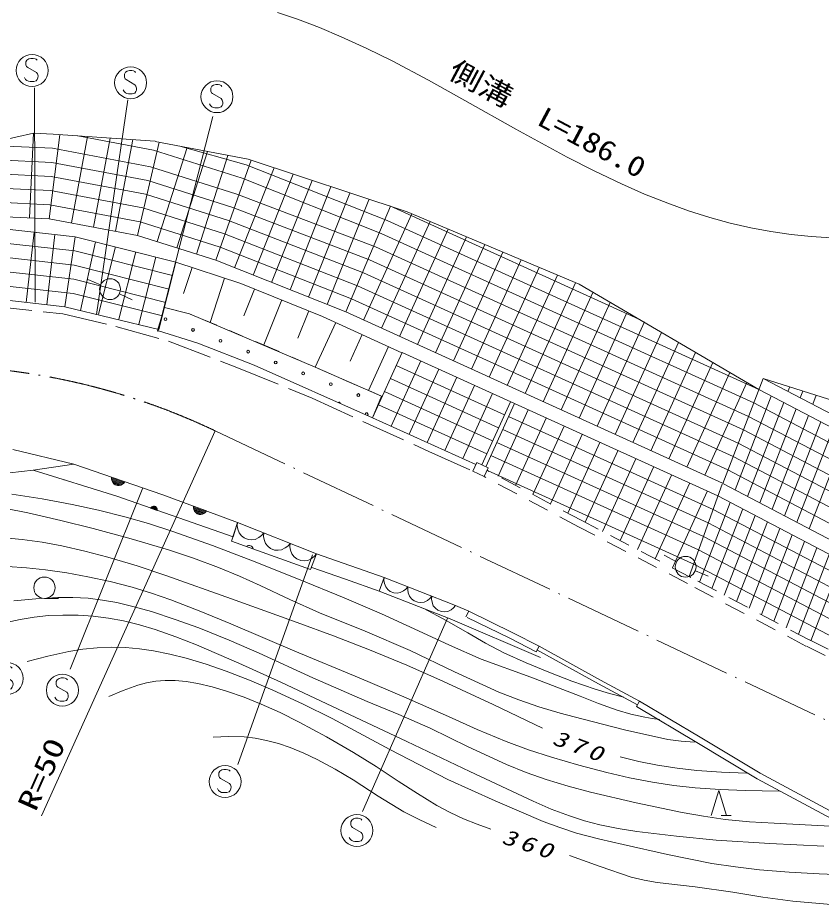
# Model space of a CAD drawing. Units: millimetres, scale not verified. Extents: x 29355 to 669355, y 24271 to 384271.
# Drawn here: x 394604 to 452152, y 262095 to 325734 of the extents above; entities that cross this region are included whole.
import ezdxf
from ezdxf.enums import TextEntityAlignment as Align

# ---------------------------------------------------------------- set-up
doc = ezdxf.new("R2010")
doc.units = ezdxf.units.MM
doc.header["$LTSCALE"] = 1000
for name, pattern in [('USER1', [2.5, 1.5, -1]), ('USER3', [7.000001, 5.508197, -0.688525, 0.114754, -0.688525]), ('USER4', [2, 1, -1]), ('USER5', [4, 3.2, -0.8])]:
    doc.linetypes.add(name, pattern=pattern)
for name, color, linetype, lineweight in [('S-SUV', 7, 'Continuous', 13), ('S-SUV-HICN', 1, 'Continuous', 13), ('S-SUV-LWCN', 7, 'Continuous', 13)]:
    doc.layers.add(name, color=color, linetype=linetype, lineweight=lineweight)
doc.styles.add('ＭＳ ゴシック', font='')
doc.styles.get('ＭＳ ゴシック').set_extended_font_data('MS Gothic')

# ---------------------------------------------------------------- blocks, each defined once
blk = doc.blocks.new('BUHIN40')
at = {"color": 7, "linetype": 'Continuous', "lineweight": 13}
blk.add_circle((0, 0), 746, dxfattribs=at)
blk = doc.blocks.new('BUHIN46')
at = {"color": 7, "linetype": 'Continuous', "lineweight": 13}
blk.add_lwpolyline([(594, -822), (739, -624), (828, -409), (893, -118), (861, 134), (783, 372), (599, 626), (397, 775), (168, 885), (-129, 914), (-357, 893), (-594, 822)], dxfattribs=at)
blk = doc.blocks.new('BUHIN47')
at = {"color": 7, "linetype": 'Continuous', "lineweight": 13}
blk.add_lwpolyline([(539, -742), (670, -562), (750, -368), (808, -105), (778, 123), (707, 338), (540, 568), (357, 702), (150, 801), (-119, 827), (-325, 807), (-539, 742)], dxfattribs=at)
blk = doc.blocks.new('BUHIN52')
at = {"color": 7, "linetype": 'Continuous', "lineweight": 13}
blk.add_lwpolyline([(-699, -435), (-682, -527), (-631, -607), (-541, -692), (-391, -787), (-243, -833), (-90, -828), (41, -762), (117, -653), (158, -577), (181, -455), (147, -359), (-188, 283), (-191, 407), (-153, 553), (-69, 664), (24, 734), (147, 779), (325, 727), (548, 585), (636, 509), (701, 406), (732, 284), (729, 129)], dxfattribs=at)
blk.add_circle((0, 0), 1144, dxfattribs=at)
blk = doc.blocks.new('BUHIN53')
at = {"color": 7, "linetype": 'Continuous', "lineweight": 13}
blk.add_line((410, 646), (-430, 1179), dxfattribs=at)
blk.add_circle((0, 0), 765, dxfattribs=at)
blk = doc.blocks.new('BUHIN54')
at = {"color": 7, "linetype": 'Continuous', "lineweight": 13}
blk.add_line((332, 850), (-276, 1236), dxfattribs=at)
blk.add_lwpolyline([(944, 462), (-482, -760), (17, 1050)], dxfattribs=at)

msp = doc.modelspace()

# ---------------------------------------------------------------- linework, layer by layer
at = {"layer": 'S-SUV'}
for p, q in [((395800, 320710), (395841, 305354)), ((402493, 319847), (400235, 304491)), ((408570, 318657), (404628, 303260)), ((389855, 316159), (395725, 317463)), ((395439, 311400), (395725, 317463)), ((395725, 317463), (397148, 317396)), ((396862, 311333), (397610, 317357)), ((404456, 316892), (397148, 317396)), ((398443, 311035), (399609, 317226)), ((398897, 317275), (404331, 316251)), ((400023, 310738), (401225, 317115)), ((401604, 310440), (402840, 317003)), ((391966, 316628), (397101, 316385)), ((397101, 316385), (404112, 315064)), ((403184, 310142), (404740, 316812)), ((411097, 315603), (404446, 316868)), ((404588, 309697), (406726, 316434)), ((406204, 316540), (410969, 315199)), ((389937, 315711), (397053, 315375)), ((404331, 316251), (410666, 314242)), ((405992, 309251), (408183, 316157)), ((407396, 308806), (409640, 315880)), ((397053, 315375), (403926, 314080)), ((404112, 315064), (410303, 313100)), ((408800, 308360), (411310, 315531)), ((421065, 311208), (410969, 315199)), ((411097, 315603), (422497, 311841)), ((389889, 314700), (397005, 314364)), ((412969, 314976), (410127, 307832)), ((414326, 314522), (411454, 307304)), ((397005, 314364), (403741, 313095)), ((403926, 314080), (410003, 312152)), ((420640, 310273), (410666, 314242)), ((415682, 314067), (412781, 306776)), ((389841, 313690), (396958, 313354)), ((396958, 313354), (403555, 312111)), ((417039, 313613), (414108, 306248)), ((418395, 313159), (415435, 305720)), ((389794, 312680), (396910, 312344)), ((403741, 313095), (409702, 311204)), ((420215, 309338), (410303, 313100)), ((419752, 312704), (416763, 305192)), ((396910, 312344), (403370, 311127)), ((403555, 312111), (409401, 310256)), ((419790, 308403), (410003, 312152)), ((418090, 304664), (421296, 312237)), ((421243, 312255), (439079, 304146)), ((422497, 311841), (434812, 306644)), ((396862, 311333), (389746, 311669)), ((403184, 310142), (396862, 311333)), ((419365, 307468), (409702, 311204)), ((422839, 311696), (419376, 304079)), ((421065, 311208), (447690, 299103)), ((398724, 310050), (392828, 310705)), ((403370, 311127), (409100, 309308)), ((424141, 311147), (420662, 303494)), ((425443, 310598), (421948, 302910)), ((395217, 305344), (395776, 310377)), ((396691, 305180), (397250, 310213)), ((398724, 310050), (397968, 305038)), ((405931, 308232), (398724, 310050)), ((408800, 308360), (403184, 310142)), ((418940, 306533), (409401, 310256)), ((420640, 310273), (447320, 298143)), ((426746, 310048), (423235, 302325)), ((392806, 309688), (398687, 309035)), ((399102, 304771), (400166, 309686)), ((400393, 304507), (401607, 309323)), ((418515, 305599), (409100, 309308)), ((420215, 309338), (446950, 297184)), ((428048, 309499), (424521, 301740)), ((392783, 308672), (398650, 308020)), ((398687, 309035), (405689, 307269)), ((401834, 304144), (403049, 308959)), ((429350, 308949), (425807, 301155)), ((398650, 308020), (405446, 306306)), ((403276, 303780), (404490, 308596)), ((404717, 303417), (405931, 308232)), ((405931, 308232), (410586, 306695)), ((418090, 304664), (408800, 308360)), ((419790, 308403), (446580, 296224)), ((430652, 308400), (427093, 300571)), ((392760, 307655), (398613, 307005)), ((407095, 307848), (406479, 305982)), ((419365, 307468), (446210, 295264)), ((431955, 307850), (428379, 299986)), ((398613, 307005), (405203, 305343)), ((400527, 306597), (399611, 306997)), ((409422, 307079), (408375, 303908)), ((433257, 307301), (429666, 299401)), ((434559, 306751), (430952, 298816)), ((392738, 306638), (398576, 305990)), ((410586, 306695), (416435, 304346)), ((411561, 306304), (410792, 304390)), ((418940, 306533), (445840, 294304)), ((434812, 306644), (447690, 299103)), ((392715, 305622), (397968, 305038)), ((398576, 305990), (404960, 304380)), ((401889, 305970), (402789, 305534)), ((413511, 305521), (412220, 302306)), ((418515, 305599), (445470, 293344)), ((435800, 306066), (432238, 298232)), ((397968, 305038), (404717, 303417)), ((404608, 303322), (405120, 304987)), ((405120, 304987), (406914, 304517)), ((437025, 305348), (433524, 297647)), ((406914, 304517), (415909, 300701)), ((415461, 304738), (414673, 302777)), ((416435, 304346), (422114, 301742)), ((445075, 292396), (418090, 304664)), ((438210, 304541), (434810, 297062)), ((417382, 303912), (415909, 300701)), ((439497, 303956), (436097, 296478)), ((407511, 302425), (404608, 303322)), ((419275, 303044), (418401, 301138)), ((440703, 303195), (437383, 295893)), ((411525, 300845), (407511, 302425)), ((441928, 302477), (438669, 295308)), ((421168, 302176), (419727, 299034)), ((420022, 297088), (422142, 301756)), ((422142, 301756), (444751, 291489)), ((443154, 301760), (439955, 294723)), ((423480, 301152), (421352, 296484)), ((444380, 301042), (441241, 294139)), ((420022, 297088), (411525, 300845)), ((415909, 300701), (420663, 298625)), ((421718, 300822), (429468, 297303)), ((424762, 300568), (422635, 295901)), ((421294, 299889), (429042, 296370)), ((426044, 299984), (423918, 295319)), ((445605, 300324), (442528, 293554)), ((447997, 299900), (445100, 292384)), ((470210, 292871), (447997, 299900)), ((470981, 287877), (447997, 299900)), ((427326, 299399), (425201, 294736)), ((446831, 299606), (443814, 292969)), ((449895, 299300), (449769, 298973)), ((420663, 298625), (420022, 297088)), ((420870, 298955), (428617, 295437)), ((428608, 298815), (426483, 294154)), ((448576, 298640), (445986, 291919)), ((471319, 286743), (447690, 299103)), ((450844, 298999), (450655, 298510)), ((451793, 298699), (451542, 298046)), ((420446, 298021), (428192, 294504)), ((429890, 298230), (427832, 293715)), ((430189, 298108), (428122, 293574)), ((449462, 298176), (446871, 291454)), ((447320, 298143), (471739, 285310)), ((431172, 297646), (429011, 292904)), ((450348, 297713), (447757, 290990)), ((451234, 297249), (448642, 290525)), ((427412, 293732), (420022, 297088)), ((429761, 297170), (444406, 290520)), ((432454, 297061), (430257, 292242)), ((446950, 297184), (472139, 283945)), ((452120, 296786), (449528, 290060)), ((408743, 296137), (396302, 268576)), ((429336, 296237), (444060, 289550)), ((433736, 296477), (431503, 291579)), ((446580, 296224), (472539, 282581)), ((453006, 296322), (450413, 289595)), ((428911, 295304), (443715, 288581)), ((435018, 295892), (432750, 290917)), ((436300, 295308), (433996, 290254)), ((453893, 295859), (451299, 289130)), ((394259, 294810), (398611, 293749)), ((437582, 294724), (435244, 289594)), ((446210, 295264), (472939, 281216)), ((428485, 294371), (443370, 287612)), ((438864, 294139), (436495, 288941)), ((445840, 294304), (472345, 280374)), ((395708, 293329), (398611, 293749)), ((398611, 293749), (404990, 291572)), ((427187, 293270), (427486, 293884)), ((427486, 293884), (428305, 293485)), ((428305, 293485), (428006, 292872)), ((440146, 293555), (437745, 288288)), ((393164, 293031), (395708, 293329)), ((401705, 291458), (395708, 293329)), ((402230, 292448), (401331, 292755)), ((428006, 292872), (427187, 293270)), ((428241, 293313), (443125, 286554)), ((441428, 292970), (438996, 287636)), ((445470, 293344), (471252, 279794)), ((401334, 292688), (402186, 292397)), ((402130, 292350), (401352, 292616)), ((401374, 292542), (402063, 292307)), ((401986, 292267), (401413, 292463)), ((401504, 292366), (401857, 292245)), ((442710, 292386), (440247, 286983)), ((445053, 292336), (442691, 285709)), ((470170, 279221), (445100, 292384)), ((403555, 292064), (398366, 279065)), ((404990, 291572), (410337, 289586)), ((443992, 291801), (441498, 286331)), ((444751, 291489), (469950, 278246)), ((410032, 288555), (401705, 291458)), ((445640, 291022), (443439, 285314)), ((404140, 290642), (404588, 290486)), ((404587, 290519), (404162, 290667)), ((404190, 290691), (404578, 290555)), ((404567, 290592), (404224, 290712)), ((404262, 290732), (404548, 290632)), ((404503, 290681), (404327, 290742)), ((408087, 290355), (407197, 290686)), ((407198, 290619), (408042, 290305)), ((407985, 290260), (407214, 290546)), ((407234, 290472), (407916, 290219)), ((407838, 290181), (407271, 290391)), ((407360, 290292), (407709, 290162)), ((446525, 290557), (444324, 284848)), ((444406, 290520), (469605, 277276)), ((409917, 288249), (410337, 289586)), ((410337, 289586), (410032, 288555)), ((410337, 289586), (415991, 287332)), ((447410, 290092), (445209, 284381)), ((448296, 289626), (446094, 283914)), ((444060, 289550), (469259, 276307)), ((449181, 289161), (446979, 283448)), ((443715, 288581), (468914, 275338)), ((450067, 288696), (447864, 282981)), ((415570, 286225), (409917, 288249)), ((450952, 288230), (448749, 282515)), ((451837, 287765), (449634, 282048)), ((415717, 287266), (410361, 272258)), ((415991, 287332), (415570, 286225)), ((415991, 287332), (420842, 285652)), ((441783, 286768), (440905, 287247)), ((443370, 287612), (468568, 274368)), ((452723, 287300), (450519, 281581)), ((443125, 286554), (463600, 275793)), ((453608, 286834), (451404, 281115)), ((443135, 286123), (444060, 285743)), ((420498, 284659), (420842, 285652)), ((420842, 285652), (425960, 283627)), ((425578, 282672), (420498, 284659)), ((425960, 283627), (426903, 283226)), ((426903, 283226), (426706, 282821)), ((430056, 281690), (426903, 283226)), ((425386, 282725), (419305, 268888)), ((432033, 279922), (425578, 282672)), ((426796, 282777), (429859, 281285)), ((429850, 281290), (431732, 280322)), ((430056, 281690), (431938, 280722)), ((431938, 280722), (431732, 280322)), ((431938, 280722), (436336, 278285)), ((431793, 280460), (436191, 278023)), ((436336, 278285), (439142, 276786)), ((436195, 278021), (439001, 276522)), ((439142, 276786), (438912, 276400)), ((438912, 276400), (443246, 273818)), ((439142, 276786), (443476, 274204)), ((443245, 273819), (447556, 271229)), ((443476, 274204), (447779, 271621)), ((447556, 271229), (452853, 268383)), ((447779, 271621), (453060, 268782))]:
    msp.add_line(p, q, dxfattribs=at)
at = {"layer": 'S-SUV', "linetype": 'USER5'}
for p, q in [((392439, 305117), (397840, 304517)), ((397840, 304517), (401631, 303632)), ((401631, 303632), (405388, 302558)), ((405388, 302558), (410284, 300695)), ((410284, 300695), (415686, 298483)), ((415686, 298483), (424057, 294661)), ((424057, 294661), (427187, 293270))]:
    msp.add_line(p, q, dxfattribs=at)
at = {"layer": 'S-SUV', "linetype": 'USER4'}
for p, q in [((406914, 304517), (405120, 304987)), ((412550, 302169), (406914, 304517)), ((420663, 298625), (412550, 302169))]:
    msp.add_line(p, q, dxfattribs=at)
at = {"layer": 'S-SUV', "linetype": 'USER3'}
msp.add_line((408752, 296143), (457452, 273072), dxfattribs=at)
at = {"layer": 'S-SUV', "linetype": 'USER1'}
for p, q in [((434761, 289281), (428006, 292872)), ((434996, 289723), (428241, 293313)), ((442813, 285645), (434996, 289723)), ((442581, 285202), (434761, 289281)), ((451055, 280733), (442581, 285202)), ((451283, 281179), (442813, 285645)), ((454680, 278940), (451055, 280733)), ((454892, 279393), (451283, 281179))]:
    msp.add_line(p, q, dxfattribs=at)
at = {"layer": 'S-SUV'}
msp.add_lwpolyline([(413211, 326104), (414641, 325626), (416213, 325033), (417779, 324378), (419610, 323538), (421427, 322640), (424032, 321262), (426634, 319817), (430274, 317762), (433945, 315760), (435887, 314767), (437851, 313831), (439495, 313109), (441160, 312444), (442657, 311908), (444173, 311429), (445632, 311031), (447120, 310688), (448554, 310420), (449998, 310212), (451428, 310066), (452861, 309980)], dxfattribs=at)
for points in [[(402274, 292499), (402199, 292403), (402113, 292330), (401985, 292257), (401861, 292236), (401738, 292238), (401591, 292288), (401492, 292362), (401408, 292454), (401351, 292590), (401326, 292701), (401327, 292822)], [(404117, 290617), (404155, 290664), (404198, 290701), (404263, 290737), (404324, 290747), (404386, 290745), (404459, 290720), (404509, 290683), (404551, 290636), (404579, 290568), (404591, 290512), (404590, 290452)], [(408132, 290405), (408055, 290311), (407967, 290240), (407837, 290171), (407713, 290153), (407590, 290158), (407445, 290212), (407348, 290288), (407265, 290383), (407212, 290520), (407190, 290632), (407195, 290753)]]:
    msp.add_lwpolyline(points, close=True, dxfattribs=at)
for centre in [(405180, 304149), (407154, 303372), (409128, 302595), (411102, 301818), (413076, 301041), (415050, 300264), (417024, 299487), (418998, 298710)]:
    msp.add_circle(centre, 99.5, dxfattribs=at)
at = {"layer": 'S-SUV', "linetype": 'USER3'}
msp.add_arc((388015, 252589), 48238, 64.54034, 105.93478, dxfattribs=at)
at = {"layer": 'S-SUV'}
for centre, radius, start, end in [((417622, 298111), 99.5, 356.3416, 135.94701), ((419596, 297334), 99.5, 303.70085, 188.58776), ((397919, 292598), 49.8, 34.26744, 111.06559), ((411175, 287637), 298, 10.89407, 129.69993)]:
    msp.add_arc(centre, radius, start, end, dxfattribs=at)
at = {"layer": 'S-SUV-HICN'}
for points in [[(393662, 288478), (394916, 288362), (396344, 288161), (397770, 287899), (399419, 287529), (401063, 287099), (403144, 286472), (405216, 285786), (409912, 284116), (414617, 282422), (417219, 281475), (419807, 280469), (422460, 279365), (425101, 278201), (428649, 276547), (432197, 274861)], [(401136, 277112), (402160, 277552), (403194, 277930), (403833, 278105), (404492, 278221), (405171, 278274), (405866, 278267), (406677, 278192), (407489, 278056), (408525, 277811), (409554, 277506), (410814, 277068), (412041, 276578), (413410, 275962), (414754, 275291), (416727, 274221), (418662, 273102), (420269, 272112), (421859, 271061), (423225, 270162), (424617, 269319), (425565, 268812), (426538, 268359), (427499, 267972), (428487, 267618)], [(437756, 272798), (439079, 272472), (440426, 272202), (441825, 271984), (443242, 271824), (445020, 271695), (446806, 271622)], [(434110, 265736), (436315, 264932), (438540, 264185), (439467, 263959), (440408, 263791), (443122, 263473), (445830, 263094), (447970, 262746), (450116, 262457), (454226, 262095)]]:
    msp.add_lwpolyline(points, dxfattribs=at)
at = {"layer": 'S-SUV-LWCN'}
for points in [[(394171, 291616), (396344, 291273), (398508, 290870), (400395, 290460), (402268, 289992), (403960, 289509), (405634, 288969), (408542, 287925), (411428, 286824), (414720, 285532), (417990, 284184), (420651, 283036), (423298, 281827), (425536, 280783), (427805, 279790), (431352, 278497), (434885, 277144), (436192, 276611), (437527, 276133), (438505, 275853), (439510, 275629), (440032, 275537), (440557, 275459)], [(393737, 290573), (395330, 290264), (397680, 289736), (400016, 289150), (402717, 288409), (405398, 287612), (407200, 287015), (408992, 286359), (410487, 285740), (411967, 285061), (414081, 284060), (416226, 283110), (419481, 281786), (422713, 280407), (425875, 278888), (429061, 277426), (430486, 276870), (431932, 276372), (433452, 275912), (434996, 275509), (438069, 274741), (441160, 274032), (442109, 273913), (443063, 273839)], [(393875, 286421), (395232, 286341), (396584, 286202), (398107, 285981), (399625, 285700), (401219, 285348), (402796, 284938), (404183, 284521), (405561, 284044), (407723, 283208), (409863, 282316), (414455, 280371), (419064, 278449), (422265, 277094), (425445, 275684), (427506, 274757), (429590, 273886), (431195, 273298), (432830, 272762), (434801, 272188), (436787, 271672), (438423, 271294), (440078, 270974), (441599, 270748), (443129, 270581), (444904, 270453), (446695, 270385), (447932, 270361), (449168, 270339)], [(415657, 286357), (418081, 285527), (420498, 284659)], [(394331, 283973), (395892, 284118), (397464, 284204), (398553, 284207), (399637, 284150), (400667, 284027), (401699, 283843), (402948, 283550), (404184, 283199), (405882, 282641), (407566, 282025), (409737, 281154), (411883, 280228), (415739, 278464), (419624, 276753), (421899, 275826), (424150, 274843), (426862, 273516), (429607, 272240), (431021, 271682), (432457, 271180), (434034, 270692), (435636, 270260), (438901, 269510), (442189, 268817), (443721, 268537), (445262, 268317), (447013, 268152), (448781, 268047), (451464, 267912), (454145, 267769)], [(423688, 283411), (425277, 282568), (426838, 281672), (428117, 280927), (429423, 280237), (431019, 279523), (432650, 278859), (434288, 278225), (435955, 277643), (436979, 277336), (438013, 277062)], [(452338, 266409), (448478, 266593), (444621, 266838), (441793, 267111), (438952, 267445), (437617, 267659), (436286, 267934), (435196, 268218), (434125, 268560), (432808, 269056), (431510, 269609), (426986, 271746), (422476, 273890), (417964, 276016), (413442, 278136), (410440, 279500), (407396, 280818), (405935, 281392), (404444, 281912), (403323, 282246), (402175, 282526), (401093, 282722), (400000, 282860), (398920, 282936), (397837, 282952), (396804, 282909), (395767, 282804), (394767, 282644), (393771, 282423)], [(395283, 279626), (396761, 280014), (398262, 280345), (399269, 280504), (400295, 280604), (401306, 280643), (402317, 280621), (403324, 280539), (404334, 280395), (405501, 280161), (406656, 279867), (408095, 279431), (409525, 278935), (411213, 278285), (412877, 277580), (415005, 276589), (417115, 275539), (421244, 273325), (425400, 271164), (428802, 269644), (432243, 268174), (433429, 267726), (434634, 267335), (436284, 266893), (437961, 266505), (441131, 265804), (444313, 265162), (446011, 264907), (447727, 264710), (449859, 264535), (451999, 264419), (454329, 264326)], [(408595, 274216), (409705, 274247), (410811, 274218), (411616, 274128), (412414, 273978), (413267, 273754), (414109, 273470), (415088, 273068), (416043, 272611), (417343, 271908), (418621, 271149), (420418, 269979), (422245, 268861), (423396, 268282), (424578, 267739)]]:
    msp.add_lwpolyline(points, dxfattribs=at)

# ---------------------------------------------------------------- block references
at = {"layer": 'S-SUV', "rotation": 212.41667}
for name, p in [('BUHIN52', (395631, 321954)), ('BUHIN52', (402688, 321080)), ('BUHIN52', (408871, 320081)), ('BUHIN40', (401214, 306297)), ('BUHIN46', (411280, 289210)), ('BUHIN46', (413164, 288459)), ('BUHIN46', (415048, 287708)), ('BUHIN40', (442442, 286409)), ('BUHIN53', (396517, 284906)), ('BUHIN47', (421695, 285314)), ('BUHIN47', (423401, 284639)), ('BUHIN47', (425107, 283965)), ('BUHIN52', (393839, 278410)), ('BUHIN52', (397799, 277572)), ('BUHIN52', (409452, 271022)), ('BUHIN54', (444816, 269479)), ('BUHIN52', (418897, 267518))]:
    msp.add_blockref(name, p, dxfattribs=at)

# ---------------------------------------------------------------- texts
at = {"layer": 'S-SUV', "style": 'ＭＳ ゴシック'}
for s, rotation, width, p in [('側溝\u3000L=186.0', 332, 1.2, (425129, 321117)), ('R=50', 66, 1.35, (396280, 268623))]:
    msp.add_text(s, height=1466, rotation=rotation, dxfattribs=dict(at, width=width)).set_placement(p, align=Align.BOTTOM_LEFT)
at = {"layer": 'S-SUV', "char_height": 1100, "attachment_point": 7, "style": 'ＭＳ ゴシック'}
for s, insert, rotation in [('\\T1.33;\\W1.35;\\Q15;370', (432800, 273710), 339.4), ('\\T1.33;\\W1.35;\\Q15;360', (429177, 266610), 341.9)]:
    msp.add_mtext(s, dxfattribs=dict(at, insert=insert, rotation=rotation))

doc.saveas('drawing.dxf')
